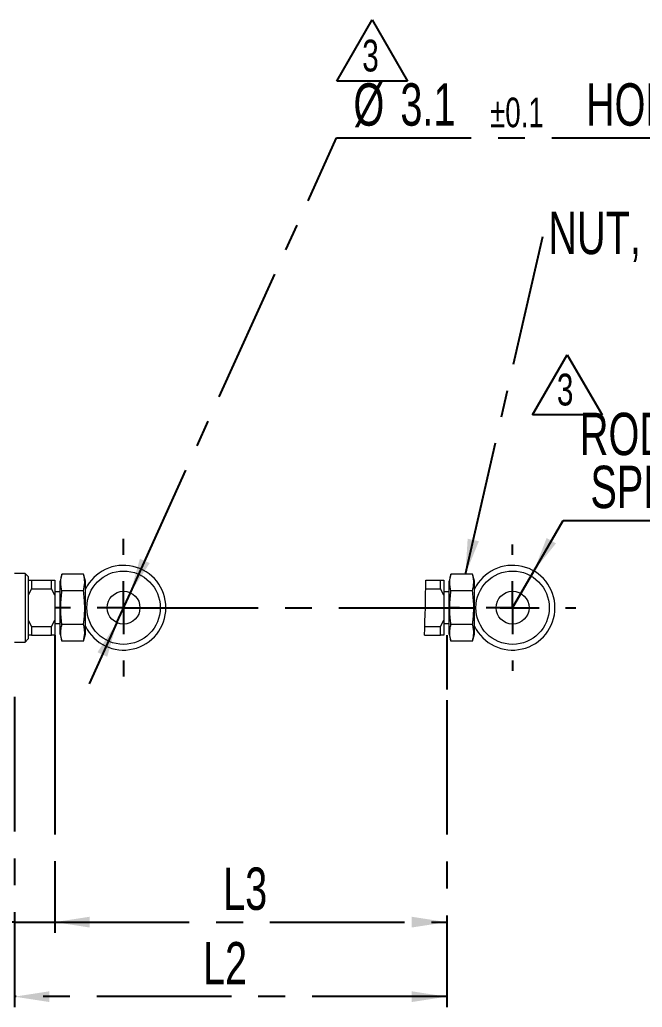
# Model space of a CAD drawing. Header units: millimetres. Extents: x 5 to 415, y 5 to 292.
# Drawn here: x 171.7 to 230.4, y 142.1 to 235.3 of the extents above; entities that cross this region are included whole.
import ezdxf

# ---------------------------------------------------------------- set-up
doc = ezdxf.new("R2010")
doc.units = ezdxf.units.MM
doc.linetypes.add('CENTERX2', pattern=[20.32, 12.7, -2.54, 2.54, -2.54])
doc.layers.add('CENTER_LINE', color=7, linetype='CENTERX2')
doc.layers.add('DIMENSION', color=7, linetype='Continuous')
doc.styles.add('SLDTEXTSTYLE0', font='TXT', dxfattribs={"width": 0.7})
doc.dimstyles.new('SLDDIMSTYLE0', dxfattribs={"dimtxt": 4, "dimasz": 3.302, "dimexe": 0, "dimexo": 0.0625, "dimgap": 1, "dimtad": 1, "dimrnd": 1e-09, "dimzin": 12, "dimdsep": 46, "dimtxsty": 'SLDTEXTSTYLE0', "dimsah": 1, "dimcen": 0.09, "dimadec": 0, "dimazin": 3, "dimtfac": 1, "dimtofl": 0, "dimtmove": 0, "dimatfit": 3, "dimfxl": 1, "dimfrac": 2, "dimtolj": 1, "dimtzin": 12, "dimarcsym": 0})
doc.dimstyles.new('SLDDIMSTYLE1', dxfattribs={"dimtxt": 4, "dimasz": 3.302, "dimexe": 0, "dimexo": 0.0625, "dimgap": 1, "dimtad": 0, "dimtih": 1, "dimtoh": 1, "dimrnd": 1e-09, "dimzin": 12, "dimdsep": 46, "dimtxsty": 'SLDTEXTSTYLE0', "dimsah": 1, "dimcen": 0, "dimadec": 0, "dimazin": 3, "dimtol": 1, "dimtp": 0.1, "dimtm": 0.1, "dimtfac": 1, "dimtmove": 0, "dimatfit": 3, "dimfxl": 1, "dimfrac": 2, "dimtolj": 1, "dimarcsym": 0})
doc.dimstyles.new('SLDDIMSTYLE2', dxfattribs={"dimtxt": 4, "dimasz": 3.302, "dimexe": 0, "dimexo": 0.0625, "dimgap": 1, "dimtad": 1, "dimrnd": 1e-09, "dimzin": 12, "dimdsep": 46, "dimtxsty": 'SLDTEXTSTYLE0', "dimsah": 1, "dimcen": 0.09, "dimadec": 0, "dimazin": 3, "dimtfac": 1, "dimtmove": 0, "dimatfit": 0, "dimfxl": 1, "dimfrac": 2, "dimtolj": 1, "dimtzin": 12, "dimarcsym": 0})
doc.dimstyles.new('SLDDIMSTYLE4', dxfattribs={"dimtxt": 0.18, "dimasz": 3.302, "dimexe": 0, "dimexo": 0.0625, "dimgap": 0, "dimtad": 0, "dimtih": 1, "dimtoh": 1, "dimdec": 0, "dimrnd": 1e-09, "dimzin": 0, "dimdsep": 46, "dimtxsty": 'Standard', "dimsah": 1, "dimcen": 0.09, "dimadec": 0, "dimazin": 0, "dimtfac": 3.302, "dimtdec": 0, "dimtofl": 0, "dimtmove": 0, "dimatfit": 3, "dimfxl": 1, "dimfrac": 2, "dimtolj": 1, "dimtzin": 0, "dimarcsym": 0})
doc.dimstyles.new('SLDDIMSTYLE7', dxfattribs={"dimtxt": 4, "dimasz": 3.302, "dimexe": 0, "dimexo": 0.0625, "dimgap": 1, "dimtad": 0, "dimtih": 1, "dimtoh": 1, "dimrnd": 1e-09, "dimzin": 12, "dimdsep": 46, "dimtxsty": 'SLDTEXTSTYLE0', "dimsah": 1, "dimcen": 0, "dimadec": 0, "dimazin": 3, "dimtfac": 1, "dimtofl": 0, "dimtmove": 0, "dimatfit": 3, "dimfxl": 1, "dimfrac": 2, "dimtolj": 1, "dimtzin": 12, "dimarcsym": 0})

# ---------------------------------------------------------------- blocks, each defined once
blk = doc.blocks.new('SW_NOTE_0_2')
at = {"layer": 'CENTER_LINE', "color": 0}
for p, q in [((-2.406, -0.046), (0.94, 5.75)), ((0.94, 5.75), (4.286, -0.046)), ((4.286, -0.046), (-2.406, -0.046))]:
    blk.add_line(p, q, dxfattribs=at)
at = {"layer": 'CENTER_LINE', "color": 0, "insert": (0, 3.867), "char_height": 3, "attachment_point": 1, "style": 'SLDTEXTSTYLE0'}
blk.add_mtext('3', dxfattribs=at)
blk = doc.blocks.new('_D')
at = {"layer": 'CENTER_LINE'}
for p, q in [((174.985, 171.088), (174.985, 149.129)), ((211.985, 171.088), (211.985, 149.129)), ((174.985, 150.129), (211.985, 150.129))]:
    blk.add_line(p, q, dxfattribs=at)
for points in [[(174.985, 150.129), (178.287, 149.621), (178.287, 150.637)], [(211.985, 150.129), (208.683, 150.637), (208.683, 149.621)]]:
    blk.add_solid(points, dxfattribs=at)
at = {"layer": 'CENTER_LINE', "insert": (190.88, 155.285), "char_height": 4, "attachment_point": 1, "style": 'SLDTEXTSTYLE0'}
blk.add_mtext('L3', dxfattribs=at)
blk = doc.blocks.new('_D_1')
at = {"layer": 'CENTER_LINE'}
for p, q in [((171.185, 171.384), (171.185, 142.092)), ((211.985, 171.088), (211.985, 142.092)), ((211.985, 143.092), (171.185, 143.092))]:
    blk.add_line(p, q, dxfattribs=at)
for points in [[(171.185, 143.092), (174.487, 142.584), (174.487, 143.6)], [(211.985, 143.092), (208.683, 143.6), (208.683, 142.584)]]:
    blk.add_solid(points, dxfattribs=at)
at = {"layer": 'CENTER_LINE', "insert": (188.98, 148.249), "char_height": 4, "attachment_point": 1, "style": 'SLDTEXTSTYLE0'}
blk.add_mtext('L2', dxfattribs=at)
blk = doc.blocks.new('_D_9')
at = {"layer": 'CENTER_LINE'}
for p, q in [((174.985, 176.214), (174.985, 149.129)), ((171.185, 171.384), (171.185, 149.129)), ((171.185, 150.129), (160.43, 150.129)), ((171.185, 150.129), (174.985, 150.129)), ((174.985, 150.129), (181.335, 150.129))]:
    blk.add_line(p, q, dxfattribs=at)
for points in [[(171.185, 150.129), (167.883, 150.637), (167.883, 149.621)], [(174.985, 150.129), (178.287, 149.621), (178.287, 150.637)]]:
    blk.add_solid(points, dxfattribs=at)
at = {"layer": 'CENTER_LINE', "insert": (160.43, 155.285), "char_height": 4, "attachment_point": 1, "style": 'SLDTEXTSTYLE0'}
blk.add_mtext('L1', dxfattribs=at)
blk = doc.blocks.new('_D_13')
at = {"layer": 'CENTER_LINE'}
for p, q in [((182.125, 181.226), (201.596, 224.166)), ((201.596, 224.166), (237.618, 224.166)), ((180.845, 178.403), (182.125, 181.226)), ((180.845, 178.403), (178.223, 172.62))]:
    blk.add_line(p, q, dxfattribs=at)
for points in [[(182.125, 181.226), (183.952, 184.024), (183.026, 184.443)], [(180.845, 178.403), (179.019, 175.605), (179.944, 175.186)]]:
    blk.add_solid(points, dxfattribs=at)
at = {"layer": 'CENTER_LINE', "attachment_point": 1, "style": 'SLDTEXTSTYLE0'}
for s, insert, char_height in [('%%c', (203.184, 229.322), 4), ('3.1', (207.612, 229.322), 4), ('HOLE', (225.129, 229.322), 4), ('±0.1', (216.073, 227.974), 2.8)]:
    blk.add_mtext(s, dxfattribs=dict(at, insert=insert, char_height=char_height))
blk = doc.blocks.new('SW_NOTE_0_7')
at = {"layer": 'CENTER_LINE', "color": 0}
for p, q in [((-2.297, -0.022), (0.982, 5.656)), ((0.982, 5.656), (4.261, -0.022)), ((4.261, -0.022), (-2.297, -0.022))]:
    blk.add_line(p, q, dxfattribs=at)
at = {"layer": 'CENTER_LINE', "color": 0, "insert": (0, 3.867), "char_height": 3, "attachment_point": 1, "style": 'SLDTEXTSTYLE0'}
blk.add_mtext('3', dxfattribs=at)
blk = doc.blocks.new('SW_CENTERMARKSYMBOL_1')
at = {"layer": 'CENTER_LINE', "color": 0}
for p, q in [((0, 5), (0, 6.5)), ((0, 0), (0, 2.5)), ((-5, 0), (-6.5, 0)), ((0, 0), (-2.5, 0)), ((0, 0), (0, -2.5)), ((0, 0), (2.5, 0)), ((5, 0), (6.5, 0)), ((0, -5), (0, -6.5))]:
    blk.add_line(p, q, dxfattribs=at)
blk = doc.blocks.new('_D_29')
at = {"layer": 'CENTER_LINE'}
for p, q in [((220.207, 183.278), (222.968, 188.059)), ((222.968, 188.059), (264.939, 188.059)), ((218.207, 179.814), (220.207, 183.278))]:
    blk.add_line(p, q, dxfattribs=at)
blk.add_solid([(220.207, 183.278), (222.298, 185.884), (221.419, 186.392)], dxfattribs=at)
at = {"layer": 'CENTER_LINE', "char_height": 4, "attachment_point": 1, "style": 'SLDTEXTSTYLE0'}
for s, insert in [('ROD END TIP SUS', (224.555, 198.216)), ('SPHERE R4', (225.551, 193.216)), ('0.1', (256.981, 193.216)), ('%%p', (252.685, 193.216))]:
    blk.add_mtext(s, dxfattribs=dict(at, insert=insert))
blk = doc.blocks.new('SW_NOTE_0_12')
at = {"layer": 'CENTER_LINE', "color": 0, "insert": (0.517, 2.345), "char_height": 4, "attachment_point": 1, "style": 'SLDTEXTSTYLE0'}
blk.add_mtext('NUT, M3X0.5P', dxfattribs=at)
blk = doc.blocks.new('SW_CENTERMARKSYMBOL_6')
at = {"layer": 'CENTER_LINE', "color": 0}
for p, q in [((0, 5), (0, 5.964)), ((0, 0), (0, 2.5)), ((-5, 0), (-5.964, 0)), ((0, 0), (-2.5, 0)), ((0, 0), (0, -2.5)), ((0, 0), (2.5, 0)), ((5, 0), (5.964, 0)), ((0, -5), (0, -5.964))]:
    blk.add_line(p, q, dxfattribs=at)

msp = doc.modelspace()

# ---------------------------------------------------------------- linework, layer by layer
at = {"color": 7, "linetype": 'Continuous', "lineweight": 18}
for p, q in [((172.185, 183.054), (171.185, 183.054)), ((172.485, 182.754), (172.185, 183.054)), ((172.185, 183.054), (172.185, 182.607)), ((172.485, 182.754), (172.485, 182.348)), ((175.666, 182.99), (175.485, 182.314)), ((177.704, 182.99), (175.666, 182.99)), ((177.885, 182.314), (177.704, 182.99)), ((212.388, 182.99), (212.207, 182.314)), ((214.426, 182.99), (212.388, 182.99)), ((214.607, 182.314), (214.426, 182.99)), ((172.185, 182.607), (172.185, 176.574)), ((172.485, 182.414), (172.785, 182.414)), ((172.485, 182.348), (172.485, 176.874)), ((172.785, 182.414), (172.785, 181.593)), ((172.785, 182.414), (174.685, 182.414)), ((174.685, 181.593), (174.685, 182.414)), ((174.685, 182.414), (174.985, 182.414)), ((174.985, 182.414), (174.985, 180.982)), ((175.485, 179.814), (175.485, 182.314)), ((177.885, 179.814), (177.885, 182.314)), ((210.022, 182.414), (211.407, 182.414)), ((211.407, 181.593), (211.407, 182.414)), ((211.407, 182.414), (211.707, 182.414)), ((211.707, 182.414), (211.707, 180.982)), ((212.207, 179.814), (212.207, 182.314)), ((214.607, 179.814), (214.607, 182.314)), ((172.785, 181.593), (172.485, 180.982)), ((172.785, 181.593), (174.685, 181.593)), ((174.985, 180.982), (174.685, 181.593)), ((175.485, 181.314), (174.985, 181.314)), ((174.985, 180.982), (174.985, 178.647)), ((177.704, 181.402), (175.666, 181.402)), ((209.996, 181.593), (211.407, 181.593)), ((211.707, 180.982), (211.407, 181.593)), ((212.207, 181.314), (211.707, 181.314)), ((211.707, 180.982), (211.707, 178.647)), ((214.426, 181.402), (212.388, 181.402)), ((175.485, 177.314), (175.485, 179.814)), ((177.885, 177.314), (177.885, 179.814)), ((212.207, 177.314), (212.207, 179.814)), ((214.607, 177.314), (214.607, 179.814)), ((172.485, 178.647), (172.785, 178.036)), ((174.685, 178.036), (174.985, 178.647)), ((174.985, 178.647), (174.985, 177.214)), ((174.985, 178.314), (175.485, 178.314)), ((177.704, 178.227), (175.666, 178.227)), ((211.407, 178.036), (211.707, 178.647)), ((211.707, 178.647), (211.707, 177.214)), ((211.707, 178.314), (212.207, 178.314)), ((214.426, 178.227), (212.388, 178.227)), ((172.785, 177.214), (172.485, 177.214)), ((172.785, 178.036), (174.685, 178.036)), ((172.785, 178.036), (172.785, 177.214)), ((172.785, 177.214), (174.685, 177.214)), ((174.685, 177.214), (174.685, 178.036)), ((174.985, 177.214), (174.685, 177.214)), ((175.485, 177.314), (175.666, 176.639)), ((177.704, 176.639), (177.885, 177.314)), ((209.891, 177.214), (211.407, 177.214)), ((209.912, 178.036), (211.407, 178.036)), ((211.407, 177.214), (211.407, 178.036)), ((211.707, 177.214), (211.407, 177.214)), ((212.207, 177.314), (212.388, 176.639)), ((214.426, 176.639), (214.607, 177.314)), ((171.185, 176.574), (172.185, 176.574)), ((172.185, 176.574), (172.485, 176.874)), ((177.704, 176.639), (175.666, 176.639)), ((214.426, 176.639), (212.388, 176.639))]:
    msp.add_line(p, q, dxfattribs=at)
for centre, radius in [((181.485, 179.814), 3.464), ((218.207, 179.814), 3.464), ((181.485, 179.814), 1.55), ((218.207, 179.814), 1.55)]:
    msp.add_circle(centre, radius, dxfattribs=at)
for centre, radius, start, end in [((181.485, 179.814), 4, 205.84193, 154.15807), ((218.207, 179.814), 4, 205.84193, 154.15807), ((-66.19, 186.736), 276.246, 358.02478, 359.10366)]:
    msp.add_arc(centre, radius, start, end, dxfattribs=at)
for points, knots in [([(175.666, 181.402), (175.611, 181.664), (175.528, 182.059), (175.572, 182.591), (175.635, 182.857), (175.666, 182.99)], [0, 0, 0, 0, 0.495074, 0.747494, 1, 1, 1, 1]), ([(177.704, 181.402), (177.759, 181.664), (177.842, 182.059), (177.798, 182.591), (177.736, 182.857), (177.704, 182.99)], [0, 0, 0, 0, 0.495074, 0.747494, 1, 1, 1, 1]), ([(212.388, 181.402), (212.333, 181.663), (212.251, 182.056), (212.295, 182.594), (212.357, 182.857), (212.388, 182.99)], [0, 0, 0, 0, 0.49474, 0.745557, 1, 1, 1, 1]), ([(214.426, 181.402), (214.481, 181.663), (214.564, 182.056), (214.52, 182.594), (214.458, 182.857), (214.426, 182.99)], [0, 0, 0, 0, 0.49474, 0.745557, 1, 1, 1, 1]), ([(175.666, 178.227), (175.649, 178.36), (175.575, 178.95), (175.516, 180.015), (175.616, 180.937), (175.666, 181.402)], [0, 0, 0, 0, 0.1269715, 0.560077, 1, 1, 1, 1]), ([(177.704, 178.227), (177.721, 178.36), (177.795, 178.95), (177.854, 180.015), (177.754, 180.937), (177.704, 181.402)], [0, 0, 0, 0, 0.1269715, 0.560077, 1, 1, 1, 1]), ([(212.388, 178.227), (212.372, 178.36), (212.297, 178.95), (212.239, 180.015), (212.338, 180.937), (212.388, 181.402)], [0, 0, 0, 0, 0.126972, 0.560077, 1, 1, 1, 1]), ([(214.426, 178.227), (214.443, 178.36), (214.518, 178.95), (214.576, 180.015), (214.477, 180.937), (214.426, 181.402)], [0, 0, 0, 0, 0.126972, 0.560077, 1, 1, 1, 1]), ([(175.666, 176.639), (175.611, 176.901), (175.528, 177.296), (175.572, 177.827), (175.635, 178.094), (175.666, 178.227)], [0, 0, 0, 0, 0.495074, 0.747494, 1, 1, 1, 1]), ([(177.704, 176.639), (177.759, 176.901), (177.842, 177.296), (177.798, 177.827), (177.736, 178.094), (177.704, 178.227)], [0, 0, 0, 0, 0.495074, 0.747494, 1, 1, 1, 1]), ([(212.388, 176.639), (212.333, 176.9), (212.251, 177.293), (212.295, 177.831), (212.357, 178.094), (212.388, 178.227)], [0, 0, 0, 0, 0.49474, 0.745557, 1, 1, 1, 1]), ([(214.426, 176.639), (214.481, 176.9), (214.564, 177.293), (214.52, 177.831), (214.458, 178.094), (214.426, 178.227)], [0, 0, 0, 0, 0.49474, 0.745557, 1, 1, 1, 1])]:
    msp.add_open_spline(points, degree=3, knots=knots, dxfattribs=at)
at = {"layer": 'CENTER_LINE'}
msp.add_line((181.485, 179.814), (218.207, 179.814), dxfattribs=at)
at = {"layer": 'DIMENSION'}
for p, q in [((174.985, 177.212), (174.985, 172.088)), ((211.985, 177.214), (211.985, 172.088))]:
    msp.add_line(p, q, dxfattribs=at)

# ---------------------------------------------------------------- block references
at = {"layer": 'CENTER_LINE'}
for name, p in [('SW_NOTE_0_2', (204.014, 229.572)), ('SW_NOTE_0_12', (221.062, 214.847)), ('SW_NOTE_0_7', (222.386, 198.041)), ('SW_CENTERMARKSYMBOL_1', (181.485, 179.814)), ('SW_CENTERMARKSYMBOL_6', (218.207, 179.814))]:
    msp.add_blockref(name, p, dxfattribs=at)

# ---------------------------------------------------------------- dimensions: what is measured, and where the dimension line sits
dim = msp.add_diameter_dim_2p(p1=(182.125, 181.226), p2=(180.845, 178.403), text='<> HOLE', dimstyle='SLDDIMSTYLE1', dxfattribs=at)
dim.commit()
dim.dimension.update_dxf_attribs({"geometry": '_D_13', "text_midpoint": (220.401, 226.996), "dimtype": 163})
dim = msp.add_radius_dim(center=(218.207, 179.814), mpoint=(220.207, 183.278), text='ROD END TIP SUS\\PSPHERE R4 %%p 0.1', dimstyle='SLDDIMSTYLE7', dxfattribs=at)
dim.commit()
dim.dimension.update_dxf_attribs({"geometry": '_D_29', "text_midpoint": (244.747, 192.89), "dimtype": 164})
for base, p1, p2, text, dimstyle, picture, middle in [((174.985, 150.129), (171.185, 172.384), (174.985, 177.214), 'L1', 'SLDDIMSTYLE2', '_D_9', (163.036, 150.129)), ((171.185, 143.092), (211.985, 172.088), (171.185, 172.384), 'L2', 'SLDDIMSTYLE0', '_D_1', (191.585, 143.092)), ((211.985, 150.129), (174.985, 172.088), (211.985, 172.088), 'L3', 'SLDDIMSTYLE0', '_D', (193.485, 150.129))]:
    dim = msp.add_linear_dim(base=base, p1=p1, p2=p2, text=text, dimstyle=dimstyle, dxfattribs=at)
    dim.commit()
    dim.dimension.update_dxf_attribs({"geometry": picture, "text_midpoint": middle, "dimtype": 160})

# ---------------------------------------------------------------- leaders
msp.add_leader([(213.756, 182.99), (221.062, 214.847)], dimstyle='SLDDIMSTYLE4', dxfattribs=at)

doc.saveas('drawing.dxf')
